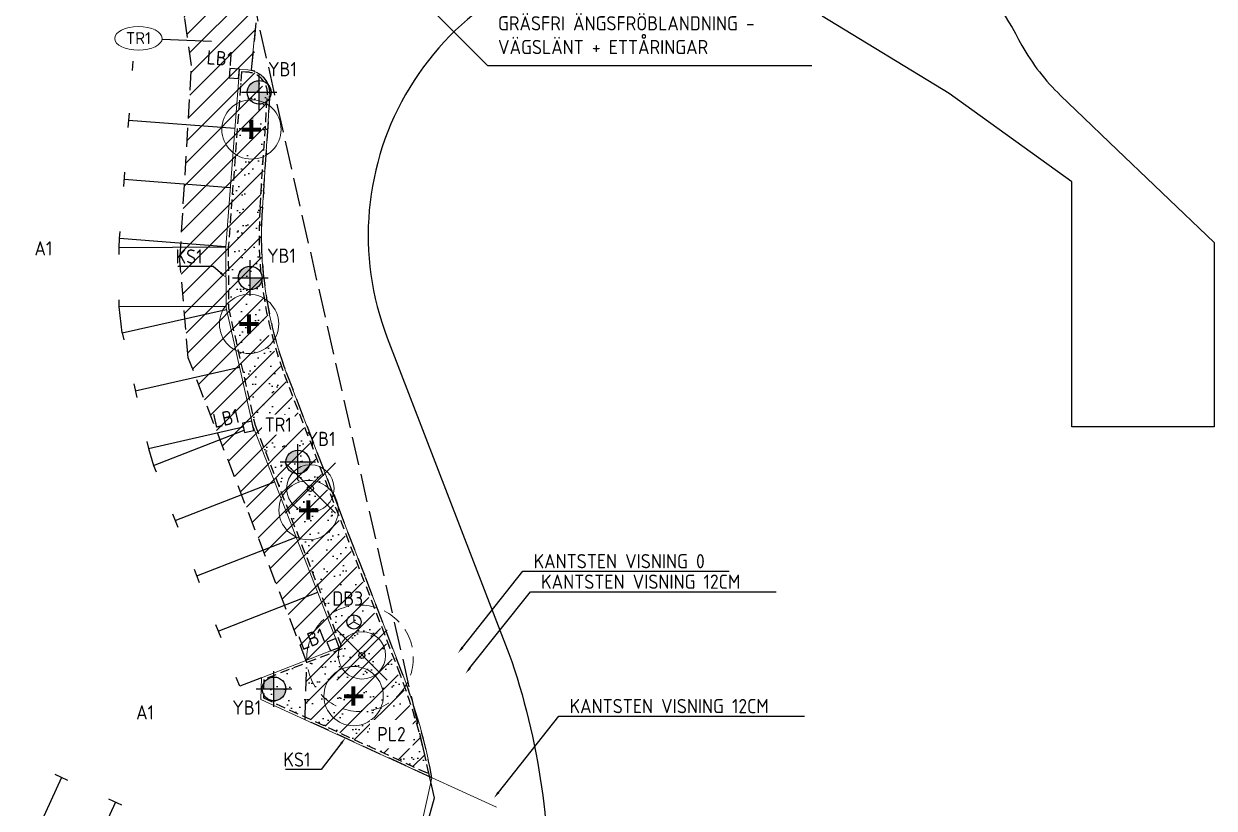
# Model space of a CAD drawing. Header units: metres. Extents: x 0 to 172473, y 0 to 6580575.
# Drawn here: x 172419.6 to 172469.8, y 6580487.3 to 6580520.3 of the extents above; entities that cross this region are included whole.
import ezdxf
from ezdxf import colors
from ezdxf.entities.mleader import LeaderData, LeaderLine
from ezdxf.enums import TextEntityAlignment as Align
from ezdxf.math import Vec2, Vec3

# ---------------------------------------------------------------- set-up
doc = ezdxf.new("R2010")
doc.units = ezdxf.units.M
doc.header["$LTSCALE"] = 0.2
for name, pattern in [('DASHED', [6, 4, -2]), ('FASTGR', [8, 6, -2]), ('KANTSTOD1', [3, 2, -1])]:
    doc.linetypes.add(name, pattern=pattern)
for name, color, linetype in [('L-1600-T2-', 3, 'Continuous'), ('L-1822---N-', 1, 'Continuous'), ('L-DC----T1- Överbyggnad beteckning', 1, 'Continuous'), ('L-DDB2--T4-', 1, 'Continuous'), ('L-DDB2--T9-', 1, 'Continuous'), ('L-DE----T1-', 1, 'Continuous'), ('L-DE----T4-', 1, 'Continuous'), ('L-E-O------', 6, 'BH90-ENTREPGRANS'), ('L-raster plantering1', 9, 'Continuous'), ('L-raster trädgrop1', 9, 'Continuous'), ('L-utbredning trädgrop1', 8, 'DASHED'), ('M-001-10_text sitplan', 3, 'Continuous'), ('M-236 KANTSTÖD', 1, 'KANTSTOD_DOUBLE_TYP1_1-200_20V'), ('M-282_ytskiktsbeteckningar', 3, 'Continuous'), ('M-423_VA-punkt', 3, 'Continuous'), ('M-714_El-tele_punkt', 1, 'Continuous'), ('R-P-----T1-', 1, 'Continuous'), ('R-P-----T4-', 1, 'Continuous')]:
    doc.layers.add(name, color=color, linetype=linetype)
for name, color, linetype, lineweight in [('L-DC----H1- (HÅRDGJORDA YTOR)_', 1, 'Continuous', 13), ('L-DDB22-EIN (träd symbol)', 3, 'Continuous', 50), ('L-DEE---EJN (väg- och ytmarkering)', 9, 'Continuous', 25), ('L-träd_inmätt krona dropzon', 4, 'DASHED', 18), ('Z-ADMFGR---(fastighetsgräns)', 1, 'FASTGR', 25), ('Z-VEGLTAEIR', 3, 'Continuous', 25)]:
    doc.layers.add(name, color=color, linetype=linetype, lineweight=lineweight)
doc.styles.add('Beteckningar', font='isocp2.shx')
doc.styles.add('ISOCP', font='isocp.shx')
doc.styles.add('ISOCPEUR', font='isocpeur.ttf', dxfattribs={"height": 3.5})
doc.styles.get("Standard").update_dxf_attribs({"font": 'arial.ttf'})
doc.linetypes.add('BH90-ENTREPGRANS', pattern='A,12,-3,[1,BH90K.SHX,S=1,R=0,X=0,Y=0],-3', length=18)
doc.linetypes.add('KANTSTOD_DOUBLE_TYP1_1-200_20V', pattern='A,0.25,[2,K.SHX,S=0.1,R=0,X=0,Y=1],0.5,[2,K.SHX,S=0.1,R=0,X=0,Y=1],0.5,[2,K.SHX,S=0.1,R=0,X=0,Y=1],0.5,[2,K.SHX,S=0.1,R=0,X=0,Y=1],0.5,[2,K.SHX,S=0.1,R=0,X=0,Y=1],0.5,[2,K.SHX,S=0.1,R=0,X=0,Y=1],0.5,[2,K.SHX,S=0.1,R=0,X=0,Y=1],1.75', length=5)
pattern_1 = [(45, (0, 0), (-0.449012806053, 0.449012806053), [])]

# ---------------------------------------------------------------- blocks, each defined once
blk = doc.blocks.new('*U6')
at = {"color": 0, "linetype": 'ByBlock', "lineweight": 18}
blk.add_circle((0, 0), 1, dxfattribs=at)
at = {"color": 0, "lineweight": -2}
blk.add_circle((0, 0), 0.125, dxfattribs=at)
at = {"layer": 'L-DDB2--T4-', "style": 'Beteckningar'}
for tag, p in [('NAMNLAT', (0.633, 0.182)), ('NAMNSVE', (0.633, -0.54))]:
    blk.add_attdef(tag, p, '', height=0.5, dxfattribs=at)
at = {"layer": 'L-DDB2--T9-', "style": 'Beteckningar'}
blk.add_attdef('ANM', (0.633, -1.261), '', height=0.5, dxfattribs=at)
blk = doc.blocks.new('Rives')
at = {"color": 0, "linetype": 'ByBlock', "lineweight": -2}
for p, q in [((-1.061, -1.061), (1.061, 1.061)), ((-1.061, 1.061), (1.061, -1.061))]:
    blk.add_line(p, q, dxfattribs=at)
blk = doc.blocks.new('Belysningsstolpe')
at = {"linetype": 'ByBlock'}
h = blk.add_hatch(color=0, dxfattribs=at)
h.dxf.hatch_style = 1
h.paths.add_polyline_path([(-0.5, 0), (0, 0), (0, 0.5, 0.414214)])
h.paths.add_polyline_path([(0, -0.5, 0.414214), (0.5, 0), (0, 0)])
at = {"color": 0}
for p, q in [((0, -0.75), (0, 0.75)), ((-0.75, 0), (0.75, 0))]:
    blk.add_line(p, q, dxfattribs=at)
at = {"color": 0, "linetype": 'ByBlock'}
blk.add_circle((0, 0), 0.5, dxfattribs=at)
at = {"layer": 'L-DE----T1-', "style": 'Beteckningar'}
blk.add_attdef('BET', (0.54, 0.513), '', height=0.5, dxfattribs=at)
at = {"layer": 'L-DE----T4-', "style": 'Beteckningar'}
blk.add_attdef('ID', (0.54, -0.306), '', height=0.5, dxfattribs=at)
blk = doc.blocks.new('DB')
at = {"color": 0, "linetype": 'ByBlock', "lineweight": -2}
blk.add_lwpolyline([(-0.2, -0.2), (0.2, -0.2), (0.2, 0.2), (-0.2, 0.2)], close=True, dxfattribs=at)
at = {"layer": 'R-P-----T1-', "style": 'Beteckningar', "flags": 8}
blk.add_attdef('BET', (0.347, 0.321), '', height=0.5, dxfattribs=at)
at = {"layer": 'R-P-----T4-', "style": 'Beteckningar'}
blk.add_attdef('ID', (0.347, -0.347), '', height=0.5, dxfattribs=at)
blk = doc.blocks.new('*U19')
at = {"color": 0, "linetype": 'ByBlock', "lineweight": 70}
for p, q in [((-0.4, 0), (0.4, 0)), ((0, -0.4), (0, 0.4))]:
    blk.add_line(p, q, dxfattribs=at)
at = {"color": 0, "lineweight": 13}
blk.add_circle((0, 0), 1.25, dxfattribs=at)
blk = doc.blocks.new('Ytskiktssymbol')
at = {"layer": 'L-DC----T1- Överbyggnad beteckning', "color": 4, "lineweight": 13, "transparency": 16777216}
blk.add_ellipse((0, 0), major_axis=(1, 0), ratio=0.5, dxfattribs=at)
at = {"transparency": 16777216, "style": 'ISOCPEUR'}
blk.add_attdef('0', text='', height=0.5, dxfattribs=at).set_placement((0, -0.238), align=Align.CENTER)
blk = doc.blocks.new('_DotSmall')
at = {"color": 0, "linetype": 'ByBlock', "const_width": 0.5}
blk.add_lwpolyline([(-0.0625, 0, 1), (0.0625, 0, 1)], format="xyb", close=True, dxfattribs=at)
blk = doc.blocks.new('DB-K')
at = {"color": 0, "linetype": 'ByBlock', "lineweight": 13}
for p in [(-0.26, -0.15), (0, 0.3), (0.26, -0.15)]:
    blk.add_line(p, (0, 0), dxfattribs=at)
at = {"color": 0, "linetype": 'ByBlock', "lineweight": -2}
blk.add_circle((0, 0), 0.3, dxfattribs=at)
at = {"layer": 'R-P-----T1-', "style": 'Beteckningar', "flags": 8}
blk.add_attdef('BET', (0.302, 0.301), '', height=0.5, dxfattribs=at)
at = {"layer": 'R-P-----T4-', "style": 'Beteckningar'}
blk.add_attdef('ID', (0.302, -0.502), '', height=0.5, dxfattribs=at)

msp = doc.modelspace()

# ---------------------------------------------------------------- hatches: boundary and pattern name
at = {"layer": 'L-raster plantering1'}
h = msp.add_hatch(dxfattribs=at)
h.set_pattern_fill('AR-SAND', color=256, scale=0.5, angle=45)
h.set_pattern_definition([(82.5, (0, 0), (-0.703506591955, 0.65896356127), [0, -0.76, 0, -0.85, 0, -0.8125]), (52.5, (0, 0), (-0.37206875537, 1.62348986485), [0, -0.41, 0, -0.685, 0, -0.2625]), (12.5, (-0.4349, -0.4349), (1.09901463645, 1.10301619158), [0, -0.25, 0, -0.9, 0, -1.175]), (2.5, (-0.4349, -0.4349), (0.75252108178, 1.37313142542), [0, -0.125, 0, -0.59, 0, -0.675])])
edge = h.paths.add_edge_path()
edge.add_line((172433.012, 6580493.983), (172429.333, 6580503.422))
edge.add_line((172429.333, 6580503.422), (172428.211, 6580508.37))
edge.add_line((172428.211, 6580508.37), (172428.207, 6580510.93))
edge.add_line((172428.207, 6580510.93), (172428.765, 6580518.315))
edge.add_line((172428.765, 6580518.315), (172429.264, 6580518.278))
edge.add_arc((172429.078, 6580517.38), 0.917, 5.2187, 78.2979, ccw=False)
edge.add_line((172429.991, 6580517.463), (172429.669, 6580512.589))
edge.add_arc((172450.279, 6580510.46), 20.72, 174.1024, 189.3616)
edge.add_line((172429.836, 6580507.089), (172436.138, 6580490.6))
edge.add_line((172436.138, 6580490.6), (172436.554, 6580488.767))
edge.add_line((172436.554, 6580488.767), (172429.686, 6580491.916))
edge.add_line((172429.686, 6580491.916), (172429.709, 6580492.696))
edge.add_line((172429.709, 6580492.696), (172433.012, 6580493.983))
at = {"layer": 'L-raster trädgrop1'}
h = msp.add_hatch(dxfattribs=at)
h.set_pattern_fill('ANSI31', color=256, scale=0.2)
h.set_pattern_definition(pattern_1)
h.paths.add_polyline_path([(172433.771, 6580546.404), (172429.37, 6580520.39), (172429.271, 6580518.378), (172426.659, 6580518.582), (172426.365, 6580520.612), (172430.813, 6580546.905)])
h = msp.add_hatch(dxfattribs=at)
h.set_pattern_fill('ANSI31', color=256, scale=0.2)
h.set_pattern_definition(pattern_1)
edge = h.paths.add_edge_path()
edge.add_line((172426.659, 6580518.582), (172426.167, 6580510.363))
edge.add_line((172426.167, 6580510.363), (172426.516, 6580506.262))
edge.add_line((172426.516, 6580506.262), (172431.521, 6580493.404))
edge.add_line((172431.521, 6580493.404), (172431.483, 6580491.092))
edge.add_line((172431.483, 6580491.092), (172436.668, 6580488.714))
edge.add_line((172436.668, 6580488.714), (172436.231, 6580490.642))
edge.add_line((172436.231, 6580490.642), (172431.428, 6580503.204))
edge.add_line((172431.428, 6580503.204), (172429.933, 6580507.115))
edge.add_arc((172482.507, 6580513.577), 52.97, 181.05, 187.0071, ccw=False)
edge.add_line((172429.546, 6580512.607), (172429.858, 6580517.346))
edge.add_line((172429.858, 6580517.346), (172429.271, 6580518.378))
edge.add_line((172429.271, 6580518.378), (172426.659, 6580518.582))

# ---------------------------------------------------------------- linework, layer by layer
at = {"layer": 'L-DC----H1- (HÅRDGJORDA YTOR)_'}
msp.add_line((172435.194, 6580489.28), (172439.507, 6580487.302), dxfattribs=at)
msp.add_lwpolyline([(172429.171, 6580518.383), (172429.37, 6580520.39)], dxfattribs=at)
at = {"layer": 'L-DC----H1- (HÅRDGJORDA YTOR)_', "elevation": 30.873}
msp.add_lwpolyline([(172435.357, 6580482.054), (172436.789, 6580488.548)], dxfattribs=at)
at = {"layer": 'L-DEE---EJN (väg- och ytmarkering)'}
for points in [[(172424.186, 6580518.77), (172424.156, 6580518.372)], [(172424.021, 6580516.577), (172423.975, 6580515.978)], [(172423.998, 6580516.278), (172428.485, 6580515.939)], [(172423.832, 6580514.084), (172423.787, 6580513.486)], [(172423.81, 6580513.785), (172428.297, 6580513.446)], [(172423.621, 6580511.292), (172423.644, 6580511.591)], [(172423.607, 6580510.909), (172428.107, 6580510.934), (172423.621, 6580511.292)], [(172423.607, 6580510.909), (172423.621, 6580511.292)], [(172423.608, 6580510.609), (172423.607, 6580510.909)], [(172423.61, 6580508.409), (172423.61, 6580508.709)], [(172428.098, 6580508.415), (172423.61, 6580508.409)], [(172423.734, 6580507.309), (172423.61, 6580508.409)], [(172423.734, 6580507.309), (172428.111, 6580508.302)], [(172423.734, 6580507.309), (172423.801, 6580507.017)], [(172424.287, 6580504.871), (172428.676, 6580505.867)], [(172424.221, 6580505.164), (172424.354, 6580504.579)], [(172424.84, 6580502.433), (172428.839, 6580503.34)], [(172425.058, 6580501.723), (172428.869, 6580503.209)], [(172424.774, 6580502.726), (172424.84, 6580502.433)], [(172424.84, 6580502.433), (172425.058, 6580501.723)], [(172425.058, 6580501.723), (172425.167, 6580501.444)], [(172425.966, 6580499.394), (172430.159, 6580501.028)], [(172425.857, 6580499.673), (172426.075, 6580499.114)], [(172426.874, 6580497.065), (172431.067, 6580498.699)], [(172426.765, 6580497.344), (172426.983, 6580496.785)], [(172427.782, 6580494.735), (172431.975, 6580496.37)], [(172427.673, 6580495.015), (172427.891, 6580494.456)], [(172429.611, 6580492.765), (172428.69, 6580492.406), (172428.544, 6580492.779)], [(172421.176, 6580488.558), (172419.3, 6580484.468)], [(172421.448, 6580488.433), (172420.903, 6580488.683)], [(172423.448, 6580487.516), (172421.572, 6580483.426)], [(172423.721, 6580487.391), (172423.175, 6580487.641)]]:
    msp.add_lwpolyline(points, dxfattribs=at)
at = {"layer": 'L-E-O------'}
msp.add_lwpolyline([(172455.621, 6580526.103, -0.130736), (172461.66, 6580519.433, 0.072999), (172463.295, 6580517.324), (172464.28, 6580516.382), (172465.363, 6580515.344), (172469.77, 6580511.124), (172469.77, 6580503.35), (172463.77, 6580503.35), (172463.77, 6580513.681), (172458.599, 6580517.399), (172453.24, 6580520.672)], format="xyb", dxfattribs=at)
at = {"layer": 'L-träd_inmätt krona dropzon'}
for points in [[(172435.891, 6580492.875, 0.414214), (172434.472, 6580495.714, 0.414214), (172431.633, 6580494.294)], [(172435.891, 6580492.875, -0.414214), (172433.052, 6580491.456, -0.414214), (172431.633, 6580494.294)]]:
    msp.add_lwpolyline(points, format="xyb", dxfattribs=at)
at = {"layer": 'L-utbredning trädgrop1'}
msp.add_lwpolyline([(172429.37, 6580520.39), (172429.171, 6580518.388, -0.350205), (172429.96, 6580517.406), (172429.646, 6580512.6, 0.044035), (172429.657, 6580510.087, 0.069387), (172430.648, 6580505.64), (172433.986, 6580496.983), (172435.806, 6580492.234, -0.038973), (172436.789, 6580488.548), (172431.441, 6580491.001), (172431.521, 6580493.404), (172426.516, 6580506.262), (172426.167, 6580510.363), (172426.659, 6580518.582), (172426.365, 6580520.612), (172430.813, 6580546.905), (172433.771, 6580546.404)], format="xyb", close=True, dxfattribs=at)
at = {"layer": 'M-282_ytskiktsbeteckningar', "color": 4}
msp.add_lwpolyline([(172425.415, 6580519.694), (172427.495, 6580519.618)], dxfattribs=at)
at = {"layer": 'Z-ADMFGR---(fastighetsgräns)'}
msp.add_lwpolyline([(172378.651, 6580380.529), (172425.575, 6580454.653), (172426.849, 6580457.913), (172433.208, 6580474.19), (172436.899, 6580487.694), (172429.419, 6580520.675), (172435.446, 6580556.197), (172396.353, 6580573.608), (172353.112, 6580493.014), (172347.942, 6580483.424)], dxfattribs=at)

# ---------------------------------------------------------------- block references
at = {"layer": 'L-DDB22-EIN (träd symbol)'}
for p in [(172429.184, 6580515.892), (172429.082, 6580507.687), (172431.593, 6580499.836), (172433.491, 6580491.993)]:
    msp.add_blockref('*U19', p, dxfattribs=at)
at = {"layer": 'M-423_VA-punkt'}
ref = msp.add_blockref('DB', (172428.459, 6580518.247), dxfattribs=dict(at, rotation=355.6809669130906))
ref.add_attrib('BET', 'LB1', (172427.276, 6580518.639), dxfattribs={"layer": 'L-1600-T2-', "height": 0.6, "rotation": 355.681, "style": 'Beteckningar', "flags": 8})
ref = msp.add_blockref('DB', (172429.042, 6580503.348), dxfattribs=dict(at, rotation=12.77956960607786))
ref.add_attrib('BET', 'LB1', (172427.637, 6580503.293), dxfattribs={"layer": 'L-1600-T2-', "height": 0.6, "rotation": 12.7796, "style": 'Beteckningar', "flags": 8})
ref = msp.add_blockref('DB-K', (172433.502, 6580495.118, 31.514), dxfattribs=at)
ref.add_attrib('BET', 'DB3', (172432.589, 6580495.804, 31.514), dxfattribs={"layer": 'L-1600-T2-', "height": 0.6, "style": 'Beteckningar', "flags": 8})
ref = msp.add_blockref('DB', (172432.624, 6580494.154), dxfattribs=dict(at, rotation=21.29605452050023))
ref.add_attrib('BET', 'LB1', (172431.32, 6580493.915), dxfattribs={"layer": 'L-1600-T2-', "height": 0.6, "rotation": 21.2961, "style": 'Beteckningar', "flags": 8})
at = {"layer": 'M-714_El-tele_punkt'}
ref = msp.add_blockref('Belysningsstolpe', (172429.508, 6580517.455), dxfattribs=at)
ref.add_attrib('BET', 'YB1', (172429.881, 6580518.13), dxfattribs={"layer": 'L-1822---N-', "height": 0.6, "style": 'Beteckningar'})
ref = msp.add_blockref('Belysningsstolpe', (172429.131, 6580509.624), dxfattribs=at)
ref.add_attrib('BET', 'YB1', (172429.841, 6580510.264), dxfattribs={"layer": 'L-1822---N-', "height": 0.6, "style": 'Beteckningar'})
ref = msp.add_blockref('Belysningsstolpe', (172431.138, 6580501.864), dxfattribs=at)
ref.add_attrib('BET', 'YB1', (172431.511, 6580502.538), dxfattribs={"layer": 'L-1822---N-', "height": 0.6, "style": 'Beteckningar'})
ref = msp.add_blockref('Belysningsstolpe', (172430.133, 6580492.295), dxfattribs=at)
ref.add_attrib('BET', 'YB1', (172428.377, 6580491.209), dxfattribs={"layer": 'L-1822---N-', "height": 0.6, "style": 'Beteckningar'})
at = {"layer": 'Z-VEGLTAEIR'}
for name, p in [('Rives', (172431.667, 6580500.761, 31.005)), ('*U6', (172431.667, 6580500.747, 31.005)), ('Rives', (172433.84, 6580493.721, 31.715)), ('*U6', (172433.84, 6580493.707, 31.715))]:
    msp.add_blockref(name, p, dxfattribs=at)

# ---------------------------------------------------------------- leaders
at = {"layer": 'M-001-10_text sitplan', "color": 4}
ml = msp.add_multileader_mtext('Standard', dxfattribs=at)
ml.set_content('{\\C256;GRÄSFRI ÄNGSFRÖBLANDNING - VÄGSLÄNT + ETTÅRINGAR}', color=4, style='ISOCP')
ml.set_leader_properties()
ml.build(insert=Vec2(0, 0))
ml.multileader.update_dxf_attribs({"text_left_attachment_type": 5, "text_right_attachment_type": 5, "dogleg_length": 0.36, "arrow_head_size": 0.3})
ctx = ml.context
ctx.base_point, ctx.char_height, ctx.arrow_head_size, ctx.landing_gap_size, ctx.plane_origin = Vec3(172439.489, 6580518.585), 0.6, 0.3, 0.09, Vec3(172442.163, 6580521.32)
ctx.left_attachment, ctx.right_attachment = 5, 5
notes = []
notes.append((ctx, [(0, (1, 1, 0), (172439.129, 6580518.585), (1, 0), 0.36, [(0, [(172433.165, 6580524.572)], 0, [])])]))
ctx.mtext.insert, ctx.mtext.width, ctx.mtext.defined_height, ctx.mtext.flow_direction = Vec3(172439.579, 6580520.665), 13.1003, 2.123, 5
ml = msp.add_multileader_mtext('Standard', dxfattribs=at)
ml.set_content('{\\C256;KS1}', color=4, style='ISOCP')
ml.set_leader_properties()
ml.build(insert=Vec2(0, 0))
ml.multileader.update_dxf_attribs({"text_left_attachment_type": 5, "text_right_attachment_type": 5, "dogleg_length": 0.36, "arrow_head_size": 0.3})
ctx = ml.context
ctx.base_point, ctx.char_height, ctx.arrow_head_size, ctx.landing_gap_size, ctx.plane_origin = Vec3(172425.952, 6580510.11), 0.6, 0.3, 0.09, Vec3(172432.46, 6580506.86)
ctx.left_attachment, ctx.right_attachment, ctx.text_align_type = 5, 5, 2
notes.append((ctx, [(1, (1, 1, 0), (172427.575, 6580510.11), (-1, 0), 0.36, [(0, [(172428.109, 6580509.646)], 0, [])])]))
ctx.mtext.insert, ctx.mtext.width, ctx.mtext.alignment, ctx.mtext.flow_direction = Vec3(172427.125, 6580510.83), 1.03536, 3, 5
ml = msp.add_multileader_mtext('Standard', dxfattribs=at)
ml.set_content('{\\C256;KANTSTEN VISNING 0}', color=4, style='ISOCP')
ml.set_leader_properties()
ml.build(insert=Vec2(0, 0))
ml.multileader.update_dxf_attribs({"text_left_attachment_type": 5, "text_right_attachment_type": 5, "dogleg_length": 0.36, "arrow_head_size": 0.3})
ctx = ml.context
ctx.base_point, ctx.char_height, ctx.arrow_head_size, ctx.landing_gap_size, ctx.plane_origin = Vec3(172440.987, 6580497.259), 0.6, 0.3, 0.09, Vec3(172452.654, 6580491.656)
ctx.left_attachment, ctx.right_attachment = 5, 5
notes.append((ctx, [(0, (1, 1, 0), (172440.627, 6580497.259), (1, 0), 0.36, [(0, [(172437.89, 6580493.806)], 0, [])])]))
ctx.mtext.insert, ctx.mtext.width, ctx.mtext.defined_height, ctx.mtext.flow_direction = Vec3(172441.077, 6580497.98), 10.3896, 4.798, 5
ml = msp.add_multileader_mtext('Standard', dxfattribs=at)
ml.set_content('{\\C256;KANTSTEN VISNING 12CM}', color=4, style='ISOCP')
ml.set_leader_properties()
ml.build(insert=Vec2(0, 0))
ml.multileader.update_dxf_attribs({"text_left_attachment_type": 5, "text_right_attachment_type": 5, "dogleg_length": 0.36, "arrow_head_size": 0.3})
ctx = ml.context
ctx.base_point, ctx.char_height, ctx.arrow_head_size, ctx.landing_gap_size, ctx.plane_origin = Vec3(172441.304, 6580496.394), 0.6, 0.3, 0.09, Vec3(172452.971, 6580490.791)
ctx.left_attachment, ctx.right_attachment = 5, 5
notes.append((ctx, [(0, (1, 1, 0), (172440.944, 6580496.394), (1, 0), 0.36, [(0, [(172438.207, 6580492.941)], 0, [])])]))
ctx.mtext.insert, ctx.mtext.width, ctx.mtext.defined_height, ctx.mtext.flow_direction = Vec3(172441.394, 6580497.115), 10.3896, 4.798, 5
ml = msp.add_multileader_mtext('Standard', dxfattribs=at)
ml.set_content('{\\C256;KANTSTEN VISNING 12CM}', color=4, style='ISOCP')
ml.set_leader_properties()
ml.build(insert=Vec2(0, 0))
ml.multileader.update_dxf_attribs({"text_left_attachment_type": 5, "text_right_attachment_type": 5, "dogleg_length": 0.36, "arrow_head_size": 0.3})
ctx = ml.context
ctx.base_point, ctx.char_height, ctx.arrow_head_size, ctx.landing_gap_size, ctx.plane_origin = Vec3(172442.504, 6580491.148), 0.6, 0.3, 0.09, Vec3(172454.171, 6580485.546)
ctx.left_attachment, ctx.right_attachment = 5, 5
notes.append((ctx, [(0, (1, 1, 0), (172442.144, 6580491.148), (1, 0), 0.36, [(0, [(172439.407, 6580487.695)], 0, [])])]))
ctx.mtext.insert, ctx.mtext.width, ctx.mtext.defined_height, ctx.mtext.flow_direction = Vec3(172442.594, 6580491.869), 10.3896, 4.798, 5
ml = msp.add_multileader_mtext('Standard', dxfattribs=at)
ml.set_content('{\\C256;KS1}', color=4, style='ISOCP')
ml.set_leader_properties()
ml.build(insert=Vec2(0, 0))
ml.multileader.update_dxf_attribs({"text_left_attachment_type": 5, "text_right_attachment_type": 5, "dogleg_length": 0.36, "arrow_head_size": 0.3})
ctx = ml.context
ctx.base_point, ctx.char_height, ctx.arrow_head_size, ctx.landing_gap_size, ctx.plane_origin = Vec3(172430.496, 6580488.895), 0.6, 0.3, 0.09, Vec3(172437.491, 6580487.436)
ctx.left_attachment, ctx.right_attachment, ctx.text_align_type = 5, 5, 2
notes.append((ctx, [(1, (1, 1, 0), (172432.119, 6580488.895), (-1, 0), 0.36, [(0, [(172433.14, 6580490.222)], 0, [])])]))
ctx.mtext.insert, ctx.mtext.width, ctx.mtext.alignment, ctx.mtext.flow_direction = Vec3(172431.669, 6580489.615), 1.03536, 3, 5
for ctx, leaders in notes:
    for number, flags, end, landing, length, lines in leaders:
        leader = LeaderData()
        leader.index, (leader.has_last_leader_line, leader.has_dogleg_vector, leader.attachment_direction) = number, flags
        leader.last_leader_point, leader.dogleg_vector, leader.dogleg_length = Vec3(end), Vec3(landing), length
        for number, points, colour, breaks in lines:
            line = LeaderLine()
            line.index, line.vertices, line.color, line.breaks = number, Vec3.list(points), colors.encode_raw_color(colour), breaks
            leader.lines.append(line)
        ctx.leaders.append(leader)

# ---------------------------------------------------------------- next in the draw order: texts
at = {"layer": 'M-282_ytskiktsbeteckningar', "char_height": 0.6, "attachment_point": 1, "style": 'ISOCP', "bg_fill": 3, "box_fill_scale": 1.2, "bg_fill_color": 256, "bg_fill_transparency": 0}
for s, insert in [('A1', (172420.035, 6580511.176)), ('TR1', (172429.742, 6580503.74)), ('A1', (172424.319, 6580491.605))]:
    msp.add_mtext(s, dxfattribs=dict(at, insert=insert))
at = {"layer": 'M-282_ytskiktsbeteckningar', "insert": (172434.486, 6580490.687), "char_height": 0.6, "attachment_point": 1, "style": 'ISOCP', "bg_fill": 2}
msp.add_mtext('PL2', dxfattribs=at)

# ---------------------------------------------------------------- next in the draw order: linework, layer by layer
at = {"layer": 'L-DC----H1- (HÅRDGJORDA YTOR)_'}
msp.add_lwpolyline([(172429.645, 6580512.588), (172429.958, 6580517.34, 0.411418), (172429.036, 6580518.403), (172429.036, 6580518.403), (172428.673, 6580518.432), (172428.107, 6580510.934), (172428.111, 6580508.359), (172429.237, 6580503.392), (172432.882, 6580494.04), (172429.611, 6580492.765), (172429.584, 6580491.853), (172436.789, 6580488.548, 0.046301), (172435.558, 6580492.906), (172430.648, 6580505.64, -0.107807), (172429.646, 6580512.6)], format="xyb", dxfattribs=at)
at = {"layer": 'L-E-O------'}
msp.add_lwpolyline([(172444.8, 6580523.347, 0.492347), (172434.907, 6580507.1), (172440.04, 6580493.79, -0.099682), (172441.648, 6580482.378), (172442.023, 6580461.876), (172422.183, 6580428.849)], format="xyb", dxfattribs=at)
at = {"layer": 'M-236 KANTSTÖD', "color": 4, "linetype": 'KANTSTOD1'}
msp.add_lwpolyline([(172429.546, 6580512.607), (172429.858, 6580517.346, 0.444451), (172428.928, 6580518.305), (172428.928, 6580518.311), (172428.766, 6580518.324), (172428.207, 6580510.93), (172428.211, 6580508.37), (172429.333, 6580503.422), (172433.012, 6580493.983), (172429.709, 6580492.696), (172429.686, 6580491.916), (172436.655, 6580488.72, 0.044319), (172435.465, 6580492.87), (172430.555, 6580505.604, -0.10781)], format="xyb", close=True, dxfattribs=at)

# ---------------------------------------------------------------- next in the draw order: leaders
at = {"layer": 'M-282_ytskiktsbeteckningar'}
ml = msp.add_multileader_block('Standard', dxfattribs=at)
ml.set_content('Ytskiktssymbol', color=4)
ml.set_attribute('0', 'TR2', width=0)
ml.set_leader_properties(color=4)
ml.set_arrow_properties(name='DOTSMALL')
ml.build(insert=Vec2(0, 0))
ml.multileader.update_dxf_attribs({"has_dogleg": 0, "dogleg_length": 0, "arrow_head_size": 0.0004, "block_connection_type": 1})
ctx = ml.context
ctx.base_point, ctx.char_height, ctx.arrow_head_size, ctx.landing_gap_size, ctx.plane_origin, ctx.plane_x_axis, ctx.plane_y_axis = Vec3(172427.908, 6580554.942), 0.18, 0.0004, 0.09, Vec3(172427.605, 6580555.444), Vec3(0.999997, 0.002307), Vec3(-0.002307, 0.999997)
ctx.attachment_type = 1
notes = []
notes.append((ctx, [(0, (0, 0, 0), (0, 0), (1, 0), 1, [])]))
ctx.block.insert, ctx.block.rotation = Vec3(172427.908, 6580554.942), 0.002307
ml = msp.add_multileader_block('Standard', dxfattribs=at)
ml.set_content('Ytskiktssymbol', color=4)
ml.set_attribute('0', 'TR1', width=0)
ml.set_leader_properties(color=4)
ml.set_arrow_properties(name='DOTSMALL')
ml.build(insert=Vec2(0, 0))
ml.multileader.update_dxf_attribs({"has_dogleg": 0, "dogleg_length": 0, "arrow_head_size": 0.0004, "block_connection_type": 1})
ctx = ml.context
ctx.base_point, ctx.char_height, ctx.arrow_head_size, ctx.landing_gap_size, ctx.plane_origin, ctx.plane_x_axis, ctx.plane_y_axis = Vec3(172424.418, 6580519.73), 0.18, 0.0004, 0.09, Vec3(172424.114, 6580520.232), Vec3(0.999997, 0.002307), Vec3(-0.002307, 0.999997)
ctx.attachment_type = 1
notes.append((ctx, [(0, (0, 0, 0), (0, 0), (1, 0), 1, [])]))
ctx.block.insert, ctx.block.rotation = Vec3(172424.418, 6580519.73), 0.002307
for ctx, leaders in notes:
    for number, flags, end, landing, length, lines in leaders:
        leader = LeaderData()
        leader.index, (leader.has_last_leader_line, leader.has_dogleg_vector, leader.attachment_direction) = number, flags
        leader.last_leader_point, leader.dogleg_vector, leader.dogleg_length = Vec3(end), Vec3(landing), length
        for number, points, colour, breaks in lines:
            line = LeaderLine()
            line.index, line.vertices, line.color, line.breaks = number, Vec3.list(points), colors.encode_raw_color(colour), breaks
            leader.lines.append(line)
        ctx.leaders.append(leader)

doc.saveas('drawing.dxf')
